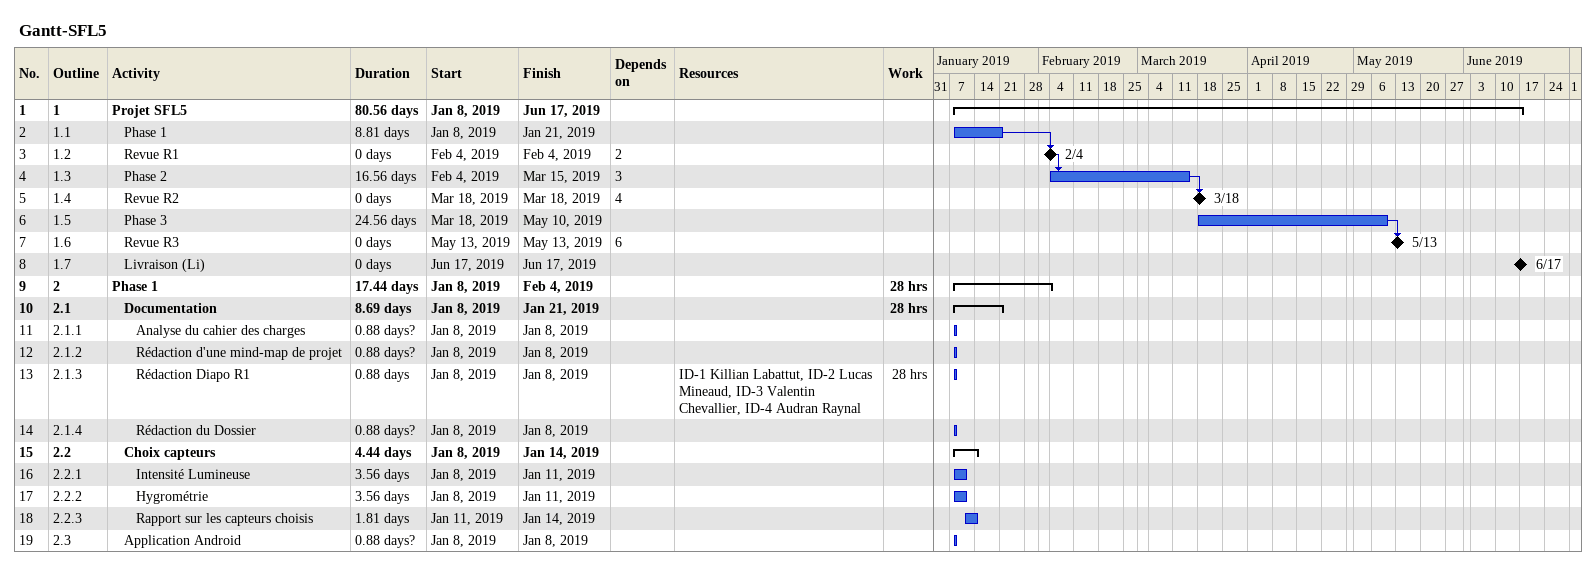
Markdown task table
Gantt-SFL5

| ID | WBS | Task | Duration | Start | Finish | Predecessors | Resources | Work (h) |
|---|---|---|---|---|---|---|---|---|
| 1 | 1 | **Projet SFL5** | 80.56d | 2019-01-08 | 2019-06-17 |  |  |  |
| 2 | 1.1 | Phase 1 | 8.81d | 2019-01-08 | 2019-01-21 |  |  |  |
| 3 | 1.2 | Revue R1 | 0d | 2019-02-04 | 2019-02-04 | 2 |  |  |
| 4 | 1.3 | Phase 2 | 16.56d | 2019-02-04 | 2019-03-15 | 3 |  |  |
| 5 | 1.4 | Revue R2 | 0d | 2019-03-18 | 2019-03-18 | 4 |  |  |
| 6 | 1.5 | Phase 3 | 24.56d | 2019-03-18 | 2019-05-10 |  |  |  |
| 7 | 1.6 | Revue R3 | 0d | 2019-05-13 | 2019-05-13 | 6 |  |  |
| 8 | 1.7 | Livraison (Li) | 0d | 2019-06-17 | 2019-06-17 |  |  |  |
| 9 | 2 | **Phase 1** | 17.44d | 2019-01-08 | 2019-02-04 |  |  | 28 |
| 10 | 2.1 | **Documentation** | 8.69d | 2019-01-08 | 2019-01-21 |  |  | 28 |
| 11 | 2.1.1 | Analyse du cahier des charges | 0.88d? | 2019-01-08 | 2019-01-08 |  |  |  |
| 12 | 2.1.2 | Rédaction d'une mind-map de projet | 0.88d? | 2019-01-08 | 2019-01-08 |  |  |  |
| 13 | 2.1.3 | Rédaction Diapo R1 | 0.88d | 2019-01-08 | 2019-01-08 |  | ID-1 Killian Labattut, ID-2 Lucas Mineaud, ID-3 Valentin Chevallier, ID-4 Audran Raynal | 28 |
| 14 | 2.1.4 | Rédaction du Dossier | 0.88d? | 2019-01-08 | 2019-01-08 |  |  |  |
| 15 | 2.2 | **Choix capteurs** | 4.44d | 2019-01-08 | 2019-01-14 |  |  |  |
| 16 | 2.2.1 | Intensité Lumineuse | 3.56d | 2019-01-08 | 2019-01-11 |  |  |  |
| 17 | 2.2.2 | Hygrométrie | 3.56d | 2019-01-08 | 2019-01-11 |  |  |  |
| 18 | 2.2.3 | Rapport sur les capteurs choisis | 1.81d | 2019-01-11 | 2019-01-14 |  |  |  |
| 19 | 2.3 | Application Android | 0.88d? | 2019-01-08 | 2019-01-08 |  |  |  |
